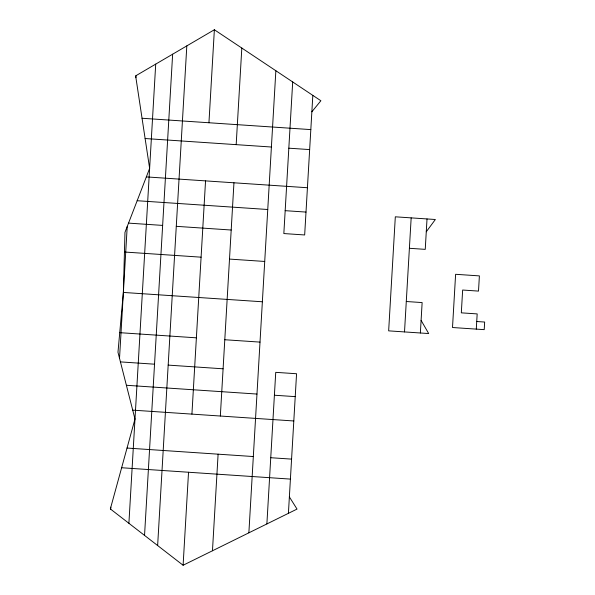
<?xml version="1.0" encoding="UTF-8"?>
<svg xmlns="http://www.w3.org/2000/svg" width="595" height="595" viewBox="0 0 595 595"><rect width="100%" height="100%" fill="white"/><g stroke="black" fill="none" stroke-linecap="round" stroke-linejoin="round"><path stroke-width="0.89" d="M289.371 496.899L297.024 509.082L183.104 565.25L110.343 508.933L134.983 419.044L117.974 352.247L123.366 292.435L124.972 232.362L149.628 168.37L135.638 75.877L214.371 29.75L320.876 100.741L311.862 111.8M110.707 509.216L110.826 507.171M119.521 358.324L127.218 226.546M135.905 77.692L136.024 75.647M128.899 523.295L155.712 64.119M144.54 535.403L172.639 54.197M157.638 545.541L186.815 45.897M183.104 565.25L188.533 472.244M191.925 414.12L205.55 180.88M208.942 122.756L214.371 29.75M212.467 550.777L218.105 454.178M220.336 416.031L233.954 182.791M236.178 144.644L241.823 48.046M248.874 532.822L275.857 70.731M266.88 523.95L275.738 372.344L296.563 373.742L288.411 513.329M292.695 81.954L283.837 233.56L304.67 234.958L312.821 95.371M404.511 331.921L411.167 217.882M420.36 332.984L422.138 302.572L406.281 301.509M427.017 218.945L425.247 249.357L409.39 248.293M476.283 329.117L477.175 313.907L461.318 312.844L462.65 290.033L478.506 291.104L479.391 275.894L455.614 274.295L452.505 327.518L484.211 329.645L484.657 322.044L476.729 321.516M426.265 231.79L435.354 219.503L395.318 216.811L388.654 330.857L428.69 333.55L421.096 320.378M142.041 118.256L310.821 129.606M145.113 138.523L271.402 147.017M288.828 148.185L309.653 149.583M146.34 176.901L307.429 187.73M137.162 200.716L267.757 209.5M285.176 210.675L306.009 212.073M128.535 223.118L162.643 225.408M176.276 226.331L231.195 230.02M124.452 252.02L201.095 257.174M229.499 259.085L264.723 261.45M123.366 292.435L262.365 301.777M119.736 332.672L196.38 337.826M224.791 339.738L260.008 342.103M120.428 361.894L154.536 364.192M168.177 365.107L223.088 368.803M126.385 385.277L256.973 394.054M274.399 395.229L295.232 396.627M132.715 410.134L293.811 420.97M127.033 448.05L253.329 456.544M270.747 457.719L291.58 459.117M121.633 467.744L290.412 479.094"/></g></svg>
